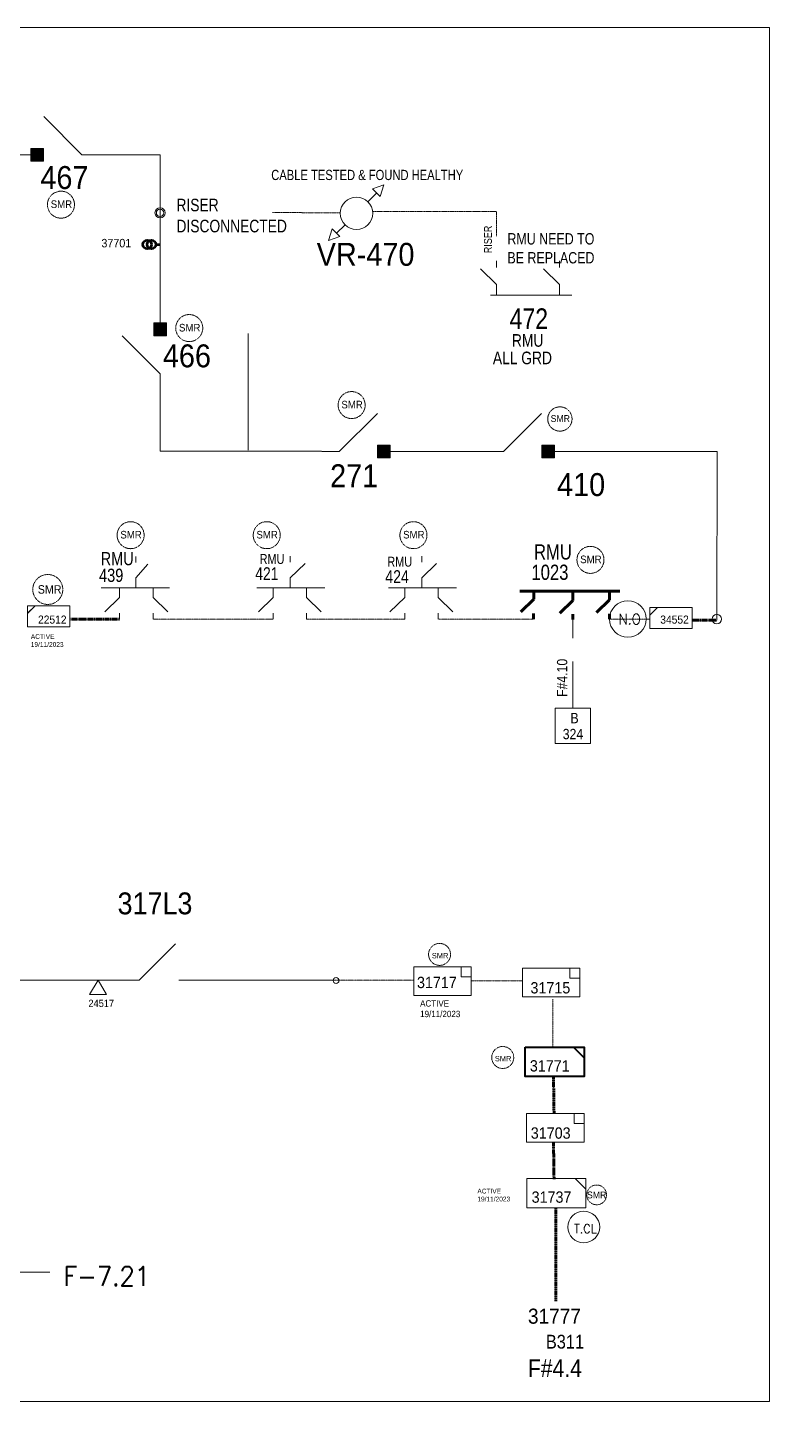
# Model space of a CAD drawing. Header units: metres. Extents: x 65984 to 144644, y -19036 to 23726.
# Drawn here: x 109382 to 110090, y 1726 to 3039 of the extents above; entities that cross this region are included whole.
import ezdxf
from ezdxf.enums import TextEntityAlignment as Align

# ---------------------------------------------------------------- set-up
doc = ezdxf.new("R2010")
doc.units = ezdxf.units.M
doc.header["$MEASUREMENT"] = 0
for name, pattern in [('DGN Style 2', [0.023128, 0, -0.023128]), ('DGN Style 3', [0.013877, 0, -0.013877]), ('HIDDEN2', [2381.25, 1587.5, -793.75])]:
    doc.linetypes.add(name, pattern=pattern)
doc.layers.get('0').update_dxf_attribs({"color": 95, "lineweight": 40})
for name, color, linetype, lineweight in [('ABS', 7, 'Continuous', 40), ('ABS NUMBER', 112, 'Continuous', 30), ('d_eos', 111, 'Continuous', 40), ('d_eos no', 121, 'Continuous', 40), ('d_oh branch', 94, 'Continuous', 40), ('d_switch', 95, 'Continuous', 40), ('d_tf', 1, 'Continuous', 40), ('d_tf no', 6, 'Continuous', 40), ('d_tf_200', 1, 'Continuous', 40), ('d_ug cable', 95, 'Continuous', 40), ('d_unit sub', 7, 'Continuous', 40), ('fedr no', 95, 'Continuous', 40), ('GRID STATION  04', 7, 'Continuous', 40), ('O H MAIN FEEDER', 4, 'Continuous', 100), ('REGULATOR', 5, 'Continuous', 40), ('SW N O', 114, 'Continuous', 30)]:
    doc.layers.add(name, color=color, linetype=linetype, lineweight=lineweight)
doc.styles.add('NASKHF', font='naskhf.shx', dxfattribs={"height": 8})
doc.styles.add('Style-Arial', font='arial.ttf')
doc.styles.add('Style-ENGINEERING', font='ENGINEERING.shx')
doc.styles.add('Style-msdefault', font='msdefault.shx')
doc.styles.add('Style-STANDARD', font='STANDARD.shx')

# ---------------------------------------------------------------- blocks, each defined once
blk = doc.blocks.new('TF3')
at = {"color": 0, "linetype": 'ByBlock', "lineweight": -2}
for p, q in [((11.3, 9), (18.3, 9)), ((18.3, 9), (18.3, 2))]:
    blk.add_line(p, q, dxfattribs=at)
at = {"color": 0, "linetype": 'ByBlock', "lineweight": -2, "flags": 128}
blk.add_lwpolyline([(18.3, 2), (11.3, 2), (11.3, 9)], dxfattribs=at)
at = {"color": 0, "linetype": 'ByBlock', "lineweight": -2}
blk.add_3dface([(-21.7, 9), (18.3, 9), (18.3, -11), (-21.7, -11)], dxfattribs=at)
blk = doc.blocks.new('ABS2_1_1')
at = {"color": 0, "linetype": 'ByBlock', "lineweight": -2, "ltscale": 500}
for q in [(-29900, 43500), (0, 0)]:
    blk.add_line((0, 13600), q, dxfattribs=at)
at = {"color": 0, "linetype": 'ByBlock', "lineweight": -2, "ltscale": 500, "flags": 128}
for points in [[(5000, 43600), (-5000, 43600), (-5000, 53600), (5000, 53600)], [(3791, 49653), (3791, 49653), (3791, 49653)]]:
    blk.add_lwpolyline(points, close=True, dxfattribs=at)
at = {"color": 0, "linetype": 'ByBlock', "lineweight": -2, "ltscale": 500}
for points in [[(5000, 43600), (-5000, 43600), (5000, 53600), (-5000, 53600)], [(3791, 49653), (3791, 49653), (3791, 49653)]]:
    blk.add_solid(points, dxfattribs=at)
blk = doc.blocks.new('TF_8')
at = {"color": 0, "linetype": 'ByBlock', "lineweight": -2}
blk.add_line((6.3, 4.95), (9.9, 1.35), dxfattribs=at)
blk.add_3dface([(-10.1, 4.95), (9.9, 4.95), (9.9, -5.05), (-10.1, -5.05)], dxfattribs=at)
blk = doc.blocks.new('*U2522')
at = {"layer": 'd_unit sub', "color": 2, "linetype": 'Continuous', "lineweight": 13, "flags": 128}
blk.add_lwpolyline([(19.98, 10), (19.98, 2.73), (12.78, 10)], close=True, dxfattribs=at)
at = {"layer": 'd_unit sub', "color": 2, "linetype": 'Continuous', "lineweight": 13, "xscale": 2, "yscale": 2, "zscale": 0.8845711694560097, "rotation": 359.9999999999999}
blk.add_blockref('TF_8', (0.18, 0.1), dxfattribs=at)
blk = doc.blocks.new('*U2557')
at = {"layer": 'REGULATOR', "color": 7, "linetype": 'Continuous', "lineweight": 13}
for p, q in [((24, 25.1), (13.4, 14.5)), ((-14.9, -13.7), (-25.5, -24.4))]:
    blk.add_line(p, q, dxfattribs=at)
at = {"layer": 'REGULATOR', "color": 7, "linetype": 'Continuous', "lineweight": 13, "flags": 128}
for points in [[(29.5, 20), (34.4, 34.3), (20.1, 29.6)], [(-29.6, -20), (-34.4, -34.3), (-20.1, -29.5)]]:
    blk.add_lwpolyline(points, close=True, dxfattribs=at)
at = {"layer": 'REGULATOR', "color": 7, "linetype": 'Continuous', "lineweight": 13}
blk.add_circle((-0.8, 0.4), 20, dxfattribs=at)
blk = doc.blocks.new('*U2164')
at = {"layer": 'd_unit sub', "color": 2, "linetype": 'Continuous', "lineweight": 40, "flags": 128}
blk.add_lwpolyline([(19.98, 10), (19.98, 2.73), (12.78, 10)], close=True, dxfattribs=at)
at = {"layer": 'd_unit sub', "color": 2, "linetype": 'Continuous', "lineweight": 40, "xscale": 2, "yscale": 2, "zscale": 0.8845711694560098, "rotation": 359.9999999999999}
blk.add_blockref('TF_8', (0.18, 0.1), dxfattribs=at)
blk = doc.blocks.new('TFU_12')
at = {"layer": 'd_tf_200', "color": 5, "linetype": 'Continuous', "lineweight": 53}
blk.add_line((0, 10), (0, 0), dxfattribs=at)
for centre in [(0, 30), (0, 20)]:
    blk.add_circle(centre, 10, dxfattribs=at)
blk = doc.blocks.new('*U3556')
at = {"layer": 'd_unit sub', "color": 2, "linetype": 'Continuous', "lineweight": 13, "extrusion": (0, 0, -1), "flags": 128}
blk.add_lwpolyline([(-20, 10), (-20, 2.7), (-12.8, 10)], close=True, dxfattribs=at)
at = {"layer": 'd_unit sub', "color": 2, "linetype": 'Continuous', "lineweight": 13, "extrusion": (0, 0, -1), "xscale": 2, "yscale": -2, "zscale": 0.88457116945601, "rotation": 180}
blk.add_blockref('TF_8', (-0.2, 0.1), dxfattribs=at)
blk = doc.blocks.new('*U3562')
at = {"layer": 'ABS', "color": 7, "linetype": 'Continuous', "lineweight": 13, "ltscale": 0.515586}
for p, q in [((-8.32, 9.06), (-8.32, 16.62)), ((-8.32, 9.06), (8.3, -7.56)), ((-8.32, -16.6), (-8.32, -9.05))]:
    blk.add_line(p, q, dxfattribs=at)
blk = doc.blocks.new('*U3546')
at = {"layer": 'd_unit sub', "color": 5, "linetype": 'Continuous', "lineweight": 13, "extrusion": (0, 0, -1), "flags": 128}
blk.add_lwpolyline([(-20, 10), (-20, 2.7), (-12.8, 10)], close=True, dxfattribs=at)
at = {"layer": 'd_unit sub', "color": 5, "linetype": 'Continuous', "lineweight": 13, "extrusion": (0, 0, -1), "xscale": 2, "yscale": -2, "zscale": 0.88457116945601, "rotation": 180}
blk.add_blockref('TF_8', (-0.2, 0.1), dxfattribs=at)
blk = doc.blocks.new('*U1266')
at = {"layer": 'SW N O', "color": 3, "lineweight": 13}
blk.add_circle((0, 0), 16.8, dxfattribs=at)
at = {"layer": 'SW N O', "color": 3, "lineweight": 13, "style": 'Style-STANDARD'}
blk.add_text('N.O', height=9.6, dxfattribs=at).set_placement((1.7, -0.2), align=Align.MIDDLE_CENTER)
blk = doc.blocks.new('*U3776')
at = {"layer": 'SW N O', "color": 1, "lineweight": 13}
blk.add_circle((0, 0), 16.8, dxfattribs=at)
at = {"layer": 'SW N O', "color": 1, "lineweight": 13, "insert": (1.7, -1.8), "char_height": 9.6, "attachment_point": 5, "line_spacing_factor": 0.6, "style": 'Style-STANDARD'}
blk.add_mtext('T.CL', dxfattribs=at)
blk = doc.blocks.new('TRA1_1626')
at = {"layer": 'd_tf', "color": 5, "linetype": 'Continuous', "lineweight": 0, "ltscale": 0.000803078, "extrusion": (0, 0, -1), "flags": 128}
blk.add_lwpolyline([(-10, -17), (0, 0), (10, -17)], close=True, dxfattribs=at)
blk = doc.blocks.new('TRA1_1625')
at = {"layer": 'd_tf', "color": 5, "linetype": 'Continuous', "lineweight": 0, "ltscale": 0.000803078, "xscale": 1.000046566088346, "yscale": 1.000046566088346, "zscale": 1.000046566088346, "rotation": 180.0000042736749}
blk.add_blockref('TRA1_1626', (0, 0), dxfattribs=at)

msp = doc.modelspace()

# ---------------------------------------------------------------- linework, layer by layer
at = {"layer": 'd_eos', "color": 7, "linetype": 'Continuous', "lineweight": 13, "ltscale": 1.398657}
for p, q in [((109829.8, 2809.7), (109829.8, 2815.9)), ((109889.7, 2809.7), (109889.7, 2815.9)), ((109829.8, 2793.4), (109814.5, 2808.3)), ((109889.7, 2793.4), (109874.4, 2808.3)), ((109829.8, 2783.2), (109829.8, 2793.4)), ((109889.7, 2783.2), (109889.7, 2793.4)), ((109824, 2783.2), (109901.5, 2783.2))]:
    msp.add_line(p, q, dxfattribs=at)
at = {"layer": 'd_eos', "color": 2, "linetype": 'Continuous', "lineweight": 13, "ltscale": 1.379128}
for p, q in [((109485.2, 2527.9), (109485.2, 2533.6)), ((109485.2, 2513), (109496.8, 2526.3)), ((109632.7, 2528), (109632.7, 2533.7)), ((109632.7, 2513), (109646.8, 2526.7)), ((109758.4, 2528), (109758.4, 2533.7)), ((109758.4, 2513), (109772.5, 2526.7)), ((109485.2, 2503.6), (109485.2, 2513)), ((109632.7, 2503.7), (109632.7, 2513)), ((109758.4, 2503.7), (109758.4, 2513)), ((109517.2, 2503.6), (109452.1, 2503.6)), ((109469.7, 2503.6), (109469.7, 2494.3)), ((109501.6, 2503.6), (109501.6, 2494.3)), ((109600.8, 2503.7), (109665.8, 2503.7)), ((109616.3, 2503.7), (109616.3, 2494.3)), ((109648.2, 2503.7), (109648.2, 2494.3)), ((109726.4, 2503.7), (109791.5, 2503.7)), ((109742, 2503.7), (109742, 2494.3)), ((109773.9, 2503.7), (109773.9, 2494.3)), ((109469.7, 2494.3), (109455.6, 2480.6)), ((109501.6, 2494.3), (109515.7, 2480.6)), ((109616.3, 2494.3), (109602.2, 2480.7)), ((109648.2, 2494.3), (109662.3, 2480.7)), ((109742, 2494.3), (109727.9, 2480.7)), ((109773.9, 2494.3), (109788, 2480.7)), ((109469.7, 2479.3), (109469.7, 2473.6)), ((109501.6, 2479.3), (109501.6, 2473.6)), ((109616.3, 2479.4), (109616.3, 2473.7)), ((109648.2, 2479.4), (109648.2, 2473.7)), ((109742, 2479.4), (109742, 2473.7)), ((109773.9, 2479.4), (109773.9, 2473.7))]:
    msp.add_line(p, q, dxfattribs=at)
at = {"layer": 'd_eos', "color": 2, "linetype": 'Continuous', "lineweight": 211, "ltscale": 1.140226}
for p, q in [((109851.8, 2500.3), (109947.3, 2500.3)), ((109865.3, 2500.3), (109865.3, 2492.8)), ((109902.6, 2499.9), (109902.6, 2491.6)), ((109937.7, 2500.3), (109937.7, 2492)), ((109865.3, 2492.7), (109852.8, 2480.6)), ((109902.6, 2491.6), (109890.1, 2479.5)), ((109937.7, 2492), (109925.2, 2479.9)), ((109865, 2479), (109865, 2473.7)), ((109902.6, 2478.3), (109902.6, 2473.3)), ((109937.7, 2478.7), (109937.7, 2473.7))]:
    msp.add_line(p, q, dxfattribs=at)
at = {"layer": 'd_oh branch', "color": 5, "linetype": 'Continuous', "lineweight": 13}
for p, q in [((109592.4, 2635.1), (109592.4, 2746.7)), ((110040.2, 2472.7), (110040.4, 2633.7))]:
    msp.add_line(p, q, dxfattribs=at)
at = {"layer": 'd_ug cable', "color": 5, "linetype": 'DGN Style 3', "lineweight": 140}
for p, q in [((109469.7, 2473.6), (109423.1, 2473.5)), ((110040.2, 2472.7), (110016.8, 2472.7))]:
    msp.add_line(p, q, dxfattribs=at)
at = {"layer": 'd_ug cable', "color": 5, "linetype": 'DGN Style 3', "lineweight": 13}
for p, q in [((109616.3, 2473.7), (109501.6, 2473.7)), ((109742, 2473.7), (109648.2, 2473.7)), ((109865, 2473.7), (109773.9, 2473.7)), ((109673.6, 2128.7), (109750.8, 2128.7)), ((109805.6, 2128), (109854.6, 2128)), ((109883.5, 2064.5), (109883.5, 2110.7))]:
    msp.add_line(p, q, dxfattribs=at)
at = {"layer": 'd_ug cable', "color": 5, "linetype": 'HIDDEN2', "lineweight": 13, "ltscale": 0.028052}
msp.add_line((109902.6, 2388.7), (109902.6, 2473.3), dxfattribs=at)
at = {"layer": 'd_ug cable', "color": 5, "linetype": 'DGN Style 3', "lineweight": 13, "flags": 128}
for points in [[(109711.3, 2863.2), (109829.8, 2863.3), (109829.8, 2839.6)], [(109615.6, 2862.2), (109680.4, 2861.9)]]:
    msp.add_lwpolyline(points, dxfattribs=at)
at = {"layer": 'd_ug cable', "color": 5, "linetype": 'DGN Style 3', "lineweight": 100, "flags": 128}
for points in [[(109884.6, 2001.3), (109884.1, 2036.6)], [(109884.6, 1938.4), (109884.1, 1973.6)]]:
    msp.add_lwpolyline(points, dxfattribs=at)
at = {"layer": 'd_ug cable', "color": 20, "linetype": 'DGN Style 3', "lineweight": 100, "flags": 128}
msp.add_lwpolyline([(109886.3, 1910.4), (109886.3, 1821.8), (109886.3, 1821.8)], dxfattribs=at)
at = {"layer": 'd_ug cable', "color": 2, "linetype": 'DGN Style 3', "lineweight": 13}
for centre, radius in [((109413.7, 2869.7), 12.9), ((109536.2, 2751.8), 12.9), ((109691.3, 2678.2), 12.9), ((109890.2, 2664.9), 11.6), ((109480.2, 2553.9), 12.9), ((109610.2, 2553.9), 12.9), ((109750.3, 2553.9), 12.9), ((109919.4, 2530.3), 12.9), ((109401.1, 2502), 14.3), ((109775.3, 2153.3), 10.5), ((109835.6, 2054.8), 10.5), ((109925.3, 1923.5), 9.45)]:
    msp.add_circle(centre, radius, dxfattribs=at)
at = {"layer": 'GRID STATION  04', "color": 5, "linetype": 'Continuous', "lineweight": 13, "ltscale": 1.156834, "flags": 128}
msp.add_lwpolyline([(109885.6, 2354.8), (109885.6, 2388.7), (109919.5, 2388.7), (109919.5, 2354.8)], close=True, dxfattribs=at)
at = {"layer": 'O H MAIN FEEDER', "color": 94, "lineweight": 13, "ltscale": 1.020989}
msp.add_line((109283, 1849.8), (109402.9, 1849.8), dxfattribs=at)
at = {"layer": 'O H MAIN FEEDER', "color": 140, "lineweight": 13, "ltscale": 0.861012, "flags": 128}
msp.add_lwpolyline([(110090.4, 3039), (108280.6, 3039), (108280.6, 1726.1), (110090.4, 1726.1)], close=True, dxfattribs=at)
at = {"layer": 'O H MAIN FEEDER', "color": 5, "lineweight": 13, "ltscale": 1.091752, "flags": 128}
for points in [[(109266.5, 2917.4), (109386.9, 2917.4)], [(109450.2, 2917.4), (109508.4, 2917.4), (109508.4, 2756.1)], [(109508.4, 2694.7), (109508.4, 2634.1), (109662.6, 2634.1)], [(109728.1, 2633.9), (109827.1, 2633.9)], [(109885.3, 2633.9), (110040.4, 2633.7)]]:
    msp.add_lwpolyline(points, dxfattribs=at)
at = {"layer": 'O H MAIN FEEDER', "color": 5, "linetype": 'DGN Style 2', "lineweight": 13, "flags": 128}
msp.add_lwpolyline([(109937.7, 2473.7), (109976, 2473.7)], dxfattribs=at)
at = {"layer": 'O H MAIN FEEDER', "color": 5, "lineweight": 13, "ltscale": 1.041825, "flags": 128}
for points in [[(109473.1, 2128.7), (109217.1, 2128.7)], [(109676.2, 2128.7), (109540.1, 2128.7)]]:
    msp.add_lwpolyline(points, dxfattribs=at)
at = {"layer": 'O H MAIN FEEDER', "color": 5, "lineweight": 13, "ltscale": 1.069917}
msp.add_circle((109508.3, 2861.9), 4.83, dxfattribs=at)
at = {"layer": 'O H MAIN FEEDER', "color": 5, "lineweight": 13, "ltscale": 1.091752}
for centre, radius in [((109508.3, 2861.9), 3.52), ((110040.1, 2473.7), 4.57)]:
    msp.add_circle(centre, radius, dxfattribs=at)
at = {"layer": 'O H MAIN FEEDER', "color": 94, "lineweight": 13, "ltscale": 1.041825}
msp.add_circle((109676.4, 2128.3), 2.79, dxfattribs=at)

# ---------------------------------------------------------------- block references
at = {"layer": 'ABS', "color": 2, "linetype": 'Continuous', "lineweight": 13, "ltscale": 1.817441, "xscale": 0.001217687154590533, "zscale": 0.0008063912973775672}
for p, yscale, rotation in [((109450.2, 2917.4), -0.001217687154590534, 270.0000000000002), ((109508.4, 2691.4), 0.001217687154590533, 359.9999999999998), ((109819.8, 2633.9), 0.001217687154590533, 269.9999999999997)]:
    msp.add_blockref('ABS2_1_1', p, dxfattribs=dict(at, yscale=yscale, rotation=rotation))
at = {"layer": 'ABS', "color": 51, "linetype": 'Continuous', "lineweight": 13, "ltscale": 1.817441, "xscale": 0.001217687154590533, "yscale": 0.001217687154590533, "zscale": 0.0008063912973775672, "rotation": 269.9999999999997}
msp.add_blockref('ABS2_1_1', (109662.9, 2633.9), dxfattribs=at)
at = {"layer": 'ABS', "color": 7, "linetype": 'Continuous', "lineweight": 13, "ltscale": 0.515586, "xscale": 2.09088, "yscale": 2.09088, "zscale": 2.09088, "rotation": 90.00227214211363}
msp.add_blockref('*U3562', (109507.4, 2146), dxfattribs=at)
at = {"layer": 'd_tf', "color": 5, "linetype": 'Continuous', "lineweight": 0, "ltscale": 0.000803078, "extrusion": (0, 0, -1), "xscale": 0.803078849649075, "yscale": 0.803078849649075, "zscale": 0.803078849649075, "rotation": 179.9082192556203}
msp.add_blockref('TRA1_1625', (-109449.1, 2128.7), dxfattribs=at)
at = {"layer": 'd_tf_200', "color": 5, "linetype": 'Continuous', "lineweight": 53, "xscale": 0.4115479104000001, "yscale": 0.4115479104000001, "zscale": 0.4115479104000001, "rotation": 89.9999999999999}
msp.add_blockref('TFU_12', (109508.4, 2831.7), dxfattribs=at)
at = {"layer": 'd_unit sub', "color": 2, "linetype": 'Continuous', "lineweight": 13, "extrusion": (0, 0, -1), "xscale": 1.008747197419559, "yscale": 1.008747197419559, "zscale": 1.008747197419559}
msp.add_blockref('*U3556', (-109401.9, 2476.4), dxfattribs=at)
at = {"layer": 'd_unit sub', "color": 5, "linetype": 'Continuous', "lineweight": 13, "extrusion": (0, 0, -1), "xscale": 1.008747197419559, "yscale": 1.008747197419559, "zscale": 1.008747197419559}
msp.add_blockref('*U3546', (-109996.3, 2474.7), dxfattribs=at)
at = {"layer": 'd_unit sub', "color": 2, "linetype": 'Continuous', "lineweight": 13, "xscale": 1.37055966769984, "yscale": 1.37055966769984, "zscale": 0.4178535572255605, "rotation": 359.9999999999999}
msp.add_blockref('TF3', (109780.5, 2129.2), dxfattribs=at)
at = {"layer": 'd_unit sub', "color": 5, "linetype": 'Continuous', "lineweight": 13, "xscale": 1.37055966769984, "yscale": 1.37055966769984, "zscale": 0.4178535572255605, "rotation": 359.9999999999999}
for p in [(109884.3, 2127.9), (109888.2, 1989)]:
    msp.add_blockref('TF3', p, dxfattribs=at)
at = {"layer": 'd_unit sub', "color": 2, "linetype": 'Continuous', "lineweight": 40, "xscale": 1.40891137490831, "yscale": 1.40891137490831, "zscale": 1.40891137490831}
msp.add_blockref('*U2164', (109885.2, 2050.6), dxfattribs=at)
at = {"layer": 'd_unit sub', "color": 2, "linetype": 'Continuous', "lineweight": 13, "xscale": 1.40891137490831, "yscale": 1.40891137490831, "zscale": 1.40891137490831}
msp.add_blockref('*U2522', (109886.9, 1925.1), dxfattribs=at)
at = {"layer": 'REGULATOR', "color": 7, "linetype": 'Continuous', "lineweight": 13, "extrusion": (0, 0, -1), "xscale": 0.7739552956202996, "yscale": 0.7739552956202996, "zscale": 0.7739552956202996, "rotation": 90.00000000000001}
msp.add_blockref('*U2557', (-109695.6, 2862.1), dxfattribs=at)
at = {"layer": 'SW N O', "color": 3, "lineweight": 13, "xscale": 1.039960699397221, "yscale": 1.039960699397221, "zscale": 1.039960699397221}
msp.add_blockref('*U1266', (109955.1, 2473.8), dxfattribs=at)
at = {"layer": 'SW N O', "color": 1, "lineweight": 13, "xscale": 0.9039941573467662, "yscale": 0.9039941573467662, "zscale": 0.9039941573467662}
msp.add_blockref('*U3776', (109913, 1892.8), dxfattribs=at)

# ---------------------------------------------------------------- texts
at = {"layer": 'ABS NUMBER', "color": 2, "lineweight": 13, "style": 'Style-Arial', "width": 0.9}
for s, p in [('467', (109394, 2906.6)), ('466', (109511, 2736.2)), ('410', (109887.5, 2613.2))]:
    msp.add_text(s, height=21.91, dxfattribs=at).set_placement(p, align=Align.TOP_LEFT)
at = {"layer": 'ABS NUMBER', "color": 7, "lineweight": 13, "style": 'Style-Arial', "width": 0.9}
msp.add_text('VR-470', height=21.91, dxfattribs=at).set_placement((109657.9, 2833.2), align=Align.TOP_LEFT)
at = {"layer": 'ABS NUMBER', "color": 51, "lineweight": 13, "style": 'Style-Arial', "width": 0.9}
msp.add_text('271', height=21.91, dxfattribs=at).set_placement((109670.7, 2621.6), align=Align.TOP_LEFT)
at = {"layer": 'ABS NUMBER', "color": 7, "lineweight": 13, "style": 'Style-Arial', "width": 0.88}
msp.add_text('317L3', height=20.91, dxfattribs=at).set_placement((109539.2, 2212.5), align=Align.TOP_RIGHT)
at = {"layer": 'd_eos no', "color": 2, "linetype": 'Continuous', "lineweight": 13, "ltscale": 0.81, "style": 'Style-msdefault', "width": 0.818182}
msp.add_text('CABLE TESTED & FOUND HEALTHY', height=9.761, dxfattribs=at).set_placement((109614.5, 2903), align=Align.TOP_LEFT)
at = {"layer": 'd_eos no', "color": 7, "linetype": 'Continuous', "lineweight": 13, "style": 'Style-msdefault'}
for s, height, width, p in [('472', 19.72, 0.833333, (109842.2, 2770.6)), ('RMU', 12.05, 0.818182, (109844.4, 2746))]:
    msp.add_text(s, height=height, dxfattribs=dict(at, width=width)).set_placement(p, align=Align.TOP_LEFT)
at = {"layer": 'd_eos no', "color": 2, "linetype": 'Continuous', "lineweight": 13, "style": 'Style-msdefault', "width": 0.818182}
msp.add_text('ALL GRD', height=12.05, dxfattribs=at).set_placement((109826.2, 2729.3), align=Align.TOP_LEFT)
at = {"layer": 'd_eos no', "color": 2, "linetype": 'Continuous', "lineweight": 53, "ltscale": 0.800939, "style": 'Style-msdefault', "width": 0.818182}
msp.add_text('RMU', height=12.65, rotation=0.045, dxfattribs=at).set_placement((109451.6, 2537.8), align=Align.TOP_LEFT)
at = {"layer": 'd_eos no', "color": 2, "linetype": 'Continuous', "lineweight": 53, "ltscale": 0.6561, "style": 'Style-msdefault', "width": 0.818182}
for p in [(109603.4, 2535.9), (109725.4, 2533.3)]:
    msp.add_text('RMU', height=9.51, rotation=0.045, dxfattribs=at).set_placement(p, align=Align.TOP_LEFT)
at = {"layer": 'd_eos no', "color": 2, "linetype": 'Continuous', "lineweight": 53, "style": 'Style-msdefault', "width": 0.818182}
msp.add_text('RMU', height=14.49, rotation=0.045, dxfattribs=at).set_placement((109865.5, 2545.1), align=Align.TOP_LEFT)
at = {"layer": 'd_eos no', "color": 2, "linetype": 'Continuous', "lineweight": 53, "ltscale": 0.77466, "style": 'Style-msdefault', "width": 0.818182}
msp.add_text('439', height=12.66, rotation=0.045, dxfattribs=at).set_placement((109450.1, 2521.9), align=Align.TOP_LEFT)
at = {"layer": 'd_eos no', "color": 2, "linetype": 'Continuous', "lineweight": 53, "ltscale": 0.752921, "style": 'Style-msdefault', "width": 0.818182}
msp.add_text('421', height=12.17, rotation=0.045, dxfattribs=at).set_placement((109599.2, 2523.2), align=Align.TOP_LEFT)
at = {"layer": 'd_eos no', "color": 2, "linetype": 'Continuous', "lineweight": 53, "ltscale": 0.968539, "style": 'Style-msdefault', "width": 0.818182}
msp.add_text('1023', height=14.53, rotation=0.045, dxfattribs=at).set_placement((109863, 2525.7), align=Align.TOP_LEFT)
at = {"layer": 'd_eos no', "color": 2, "linetype": 'Continuous', "lineweight": 53, "ltscale": 0.761184, "style": 'Style-msdefault', "width": 0.818182}
msp.add_text('424', height=12.36, rotation=0.045, dxfattribs=at).set_placement((109723.4, 2520.4), align=Align.TOP_LEFT)
at = {"layer": 'd_eos no', "color": 2, "linetype": 'Continuous', "lineweight": 13, "insert": (109524, 2875.4), "char_height": 12.051, "attachment_point": 1, "style": 'NASKHF'}
msp.add_mtext('\\Fmsdefault;\\H1x;\\W0.818182;RISER \\PDISCONNECTED', dxfattribs=at)
at = {"layer": 'd_eos no', "color": 2, "linetype": 'Continuous', "lineweight": 13, "ltscale": 0.9, "insert": (109840.1, 2842.5), "char_height": 10.846, "attachment_point": 1, "style": 'NASKHF'}
msp.add_mtext('\\Fmsdefault;\\H1x;\\W0.818182;RMU NEED TO \\PBE REPLACED', dxfattribs=at)
at = {"layer": 'd_switch', "color": 7, "linetype": 'Continuous', "lineweight": 13, "style": 'Style-ENGINEERING', "width": 0.857143}
msp.add_text('RISER', height=7.52, rotation=90, dxfattribs=at).set_placement((109817.7, 2823.3), align=Align.TOP_LEFT)
at = {"layer": 'd_tf no', "color": 1, "linetype": 'Continuous', "lineweight": 40, "style": 'Style-msdefault', "width": 0.945946}
for height, p in [(7.27, (109403.9, 2873.8)), (7.27, (109526.4, 2755.8)), (7.27, (109681.5, 2682.3)), (6.54, (109881.4, 2668.6)), (7.27, (109470.4, 2558)), (7.27, (109600.4, 2558)), (7.27, (109740.5, 2558)), (7.27, (109909.6, 2534.4)), (8.08, (109391.5, 2506.1)), (5.18, (109767.9, 2154.7)), (5.18, (109828.1, 2056.3)), (6.55, (109916.1, 1926.7))]:
    msp.add_text('SMR', height=height, dxfattribs=at).set_placement(p, align=Align.TOP_LEFT)
at = {"layer": 'd_tf no', "color": 5, "linetype": 'Continuous', "lineweight": 13, "style": 'Style-msdefault', "width": 0.945946}
for s, height, p in [('37701', 8.11, (109452.3, 2837)), ('31715', 10.81, (109862.1, 2126.8)), ('31703', 10.81, (109862.4, 1988))]:
    msp.add_text(s, height=height, dxfattribs=at).set_placement(p, align=Align.TOP_LEFT)
at = {"layer": 'd_tf no', "color": 2, "linetype": 'Continuous', "lineweight": 13, "style": 'Style-msdefault', "width": 0.945946}
msp.add_text('22512', height=7.74, dxfattribs=at).set_placement((109419, 2477.1), align=Align.TOP_RIGHT)
at = {"layer": 'd_tf no', "color": 5, "linetype": 'Continuous', "lineweight": 13, "style": 'Style-msdefault', "width": 0.945946}
msp.add_text('34552', height=7.74, dxfattribs=at).set_placement((110013.3, 2477.1), align=Align.TOP_RIGHT)
at = {"layer": 'd_tf no', "color": 2, "linetype": 'Continuous', "lineweight": 13, "style": 'Style-msdefault', "width": 0.945946}
msp.add_text('31717', height=10.81, dxfattribs=at).set_placement((109753.7, 2131.9), align=Align.TOP_LEFT)
at = {"layer": 'd_tf no', "color": 5, "linetype": 'Continuous', "lineweight": 40, "style": 'Style-msdefault', "width": 0.945946}
msp.add_text('24517', height=6.96, dxfattribs=at).set_placement((109464.4, 2110), align=Align.TOP_RIGHT)
at = {"layer": 'd_tf no', "color": 2, "linetype": 'Continuous', "lineweight": 40, "style": 'Style-msdefault', "width": 0.945946}
msp.add_text('31771', height=10.81, dxfattribs=at).set_placement((109861.5, 2052.2), align=Align.TOP_LEFT)
at = {"layer": 'd_tf no', "color": 121, "linetype": 'Continuous', "lineweight": 13, "style": 'Style-msdefault', "width": 0.945946}
msp.add_text('31737', height=10.81, dxfattribs=at).set_placement((109863.2, 1926.8), align=Align.TOP_LEFT)
at = {"layer": 'd_tf no', "color": 20, "linetype": 'Continuous', "lineweight": 13, "style": 'Style-msdefault', "width": 0.945946}
msp.add_text('31777', height=14.38, dxfattribs=at).set_placement((109859.7, 1814.8), align=Align.TOP_LEFT)
at = {"layer": 'd_tf no', "color": 121, "linetype": 'Continuous', "lineweight": 40, "attachment_point": 1, "style": 'NASKHF'}
for insert, char_height in [((109384.9, 2459.3), 4.547), ((109756.7, 2109.5), 6.06), ((109811.4, 1929.4), 4.547)]:
    msp.add_mtext('\\Fmsdefault;\\H1x;\\W0.945946;ACTIVE\\P19/11/2023', dxfattribs=dict(at, insert=insert, char_height=char_height))
at = {"layer": 'fedr no', "color": 6, "linetype": 'Continuous', "lineweight": 13, "insert": (109457.4, 1845.9), "char_height": 18.51, "attachment_point": 5, "style": 'Style-STANDARD'}
msp.add_mtext('F-7.21', dxfattribs=at)
at = {"layer": 'GRID STATION  04', "color": 5, "linetype": 'Continuous', "lineweight": 13, "style": 'Style-msdefault', "width": 0.888889}
msp.add_text('F#4.10', height=9.86, rotation=90, dxfattribs=at).set_placement((109887.4, 2399.3), align=Align.TOP_LEFT)
for s, p in [('B', (109900.3, 2384)), ('324', (109892.9, 2368.8))]:
    msp.add_text(s, height=9.86, dxfattribs=at).set_placement(p, align=Align.TOP_LEFT)
at = {"layer": 'GRID STATION  04', "color": 2, "linetype": 'Continuous', "lineweight": 13, "style": 'Style-msdefault', "width": 0.888889}
for s, height, p in [('B311', 13.14, (109876.8, 1789.8)), ('F#4.4', 16.98, (109859.6, 1766.4))]:
    msp.add_text(s, height=height, dxfattribs=at).set_placement(p, align=Align.TOP_LEFT)

doc.saveas('drawing.dxf')
